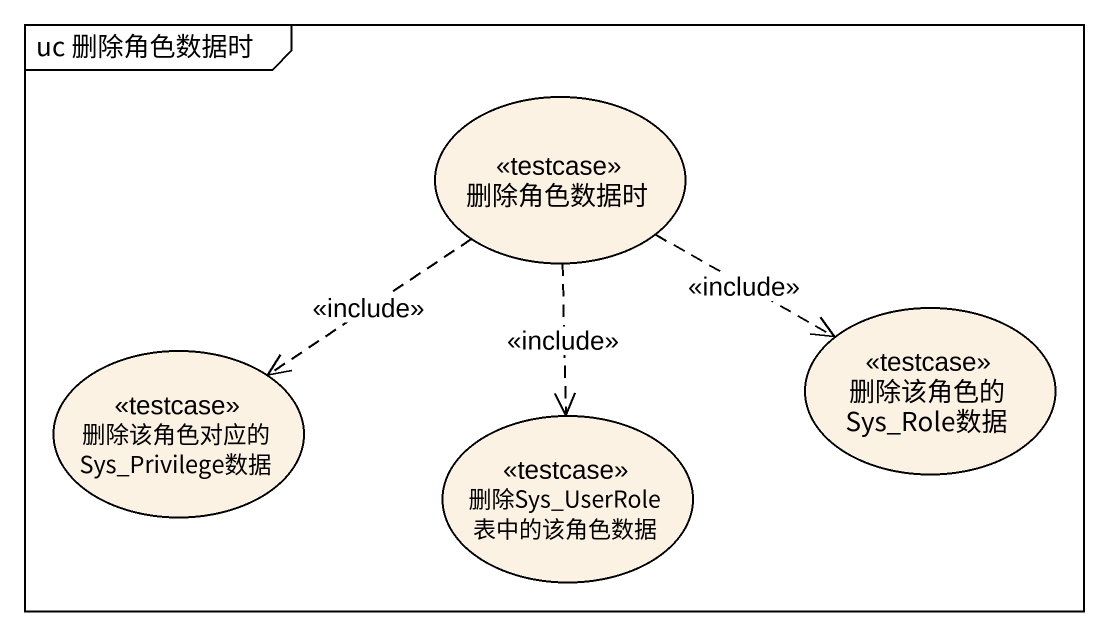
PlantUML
@startuml
mainframe uc 删除角色数据时
usecase 删除角色数据时 <<testcase>>
usecase "删除该角色对应的 Sys_Privilege数据" as 删除该角色对应的_Sys_Privilege数据 <<testcase>>
usecase "删除该角色的 Sys_Role数据" as 删除该角色的_Sys_Role数据 <<testcase>>
usecase "删除Sys_UserRole 表中的该角色数据" as 删除Sys_UserRole_表中的该角色数据 <<testcase>>
删除角色数据时 ..> 删除该角色对应的_Sys_Privilege数据 : <<include>>
删除角色数据时 .right.> 删除该角色的_Sys_Role数据 : <<include>>
删除角色数据时 ..> 删除Sys_UserRole_表中的该角色数据 : <<include>>
@enduml
